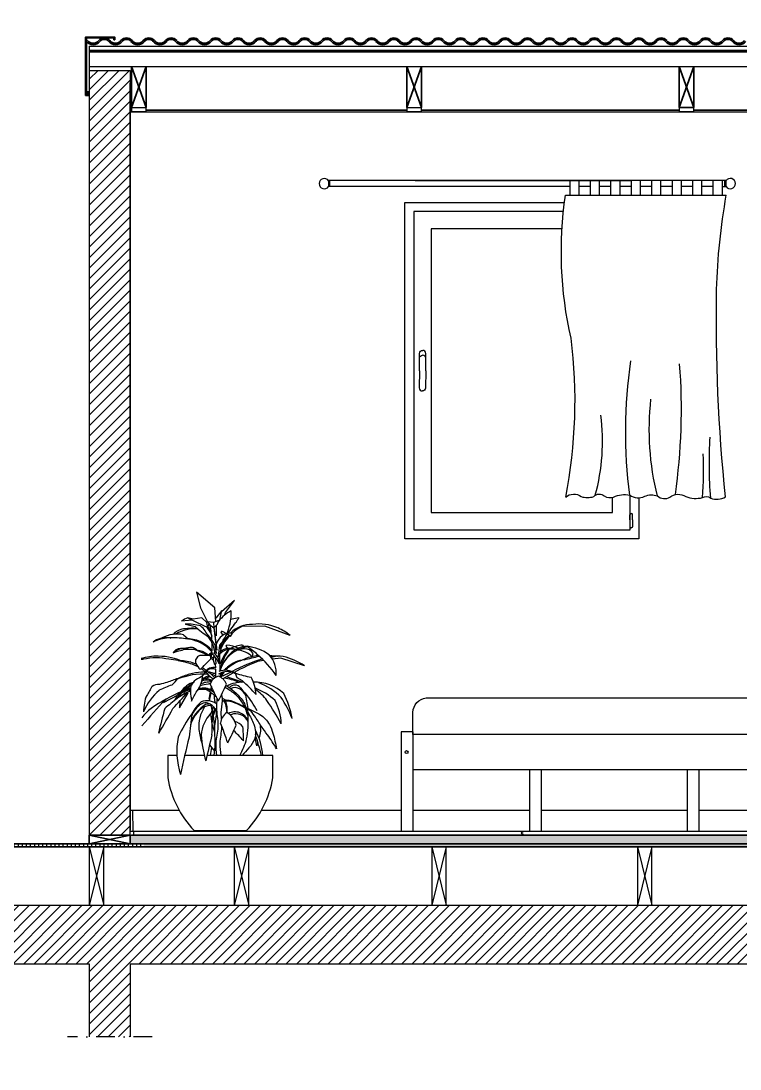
# Model space of a CAD drawing. Header units: millimetres. Extents: x -34406 to 2004, y -1078 to 14557.
# Drawn here: x 1161.8 to 1407.8, y -529.2 to -170.7 of the extents above; entities that cross this region are included whole.
import ezdxf

# ---------------------------------------------------------------- set-up
doc = ezdxf.new("R2010")
doc.units = ezdxf.units.MM
doc.header["$LTSCALE"] = 0.5
doc.linetypes.add('TRATTOPUNTO', pattern=[25.4, 12.7, -6.35, 0, -6.35])
for name, color, linetype in [('.', 254, 'Continuous'), ('A-FURN', 8, 'Continuous'), ('A-GLAZ-FULL', 4, 'Continuous'), ('A-SECT-PATT', 254, 'Continuous'), ('interruzione', 200, 'Continuous'), ('PARQUET', 35, 'Continuous'), ('RETINI', 30, 'Continuous')]:
    doc.layers.add(name, color=color, linetype=linetype)
doc.layers.add('A-SECT-MCUT', color=254, linetype='Continuous', lineweight=35)
pattern_1 = [(45, (947.48017, -902.038), (-0.2245064, 0.2245064), [])]
pattern_2 = [(0, (2001.9293, -892.1672), (0, 1.397), [1.016, -0.381]), (90, (2001.9293, -892.1672), (-1.397, 9e-17), [1.016, -0.381])]

msp = doc.modelspace()

# ---------------------------------------------------------------- hatches: boundary and pattern name
at = {"layer": '.', "transparency": 33554687}
h = msp.add_hatch(dxfattribs=at)
h.set_pattern_fill('ANSI31', color=256, scale=0.8)
h.paths.add_polyline_path([(1199.21, -201.79), (1199.21, -201.79), (1199.21, -191.79), (1199.21, -187.57), (1185.21, -187.57), (1185.21, -447.79), (1185.21, -449.23), (1199.21, -449.23)])
h.paths.add_polyline_path([(1507.36, -187.57), (1493.19, -187.57), (1493.19, -449.19), (1507.36, -449.19)])
h.paths.add_polyline_path([(1631.98, -187.57), (1617.99, -187.57), (1617.99, -447.79), (1617.99, -449.2), (1631.98, -449.2)])
h.paths.add_polyline_path([(1940.14, -187.57), (1926.14, -187.57), (1926.14, -449.15), (1940.14, -449.15)])
h = msp.add_hatch(dxfattribs=at)
h.set_pattern_fill('ANSI31', color=256, scale=0.8)
h.paths.add_polyline_path([(503.15, -484.06), (454.04, -484.06), (43.54, -484.06), (43.54, -529.2), (64.04, -529.2), (64.04, -504.06), (438.79, -504.06), (438.79, -529.2), (454.04, -529.2), (454.04, -504.06), (503.15, -504.06)])
h.paths.add_polyline_path([(1007.27, -484.06), (596.76, -484.06), (547.66, -484.06), (547.66, -504.06), (596.76, -504.06), (596.76, -529.2), (612.01, -529.2), (612.01, -504.06), (986.76, -504.06), (986.76, -529.2), (1007.27, -529.2)])
h.paths.add_polyline_path([(1507.35, -473.19), (1239.74, -473.19), (1239.74, -473.19), (1234.74, -473.19), (1190.21, -473.19), (1190.21, -473.19), (1185.21, -473.19), (1137.16, -473.19), (1137.16, -473.19), (1132.16, -473.19), (1121.66, -473.19), (1121.66, -493.19), (1185.21, -493.19), (1185.21, -518.19), (1199.22, -518.19), (1199.22, -493.19), (1493.19, -493.19), (1493.19, -518.19), (1507.35, -518.19)])
h.paths.add_polyline_path([(2003.51, -473.15), (1993.02, -473.15), (1993.02, -473.15), (1988.02, -473.15), (1939.97, -473.15), (1939.97, -473.15), (1934.97, -473.15), (1890.43, -473.15), (1890.43, -473.15), (1885.43, -473.15), (1617.99, -473.15), (1617.99, -518.15), (1631.99, -518.15), (1631.99, -493.15), (1925.95, -493.15), (1925.95, -518.15), (1939.97, -518.15), (1939.97, -493.15), (2003.51, -493.15)])
at = {"layer": 'A-SECT-MCUT', "transparency": 33554687}
h = msp.add_hatch(dxfattribs=at)
h.set_pattern_fill('ANSI31', color=256, scale=0.1)
h.set_pattern_definition(pattern_1)
h.paths.add_polyline_path([(1347.94, -180.75), (1257.49, -180.75), (1257.46, -181.22), (1347.84, -181.22)])
h.paths.add_polyline_path([(1445.41, -180.75), (1347.94, -180.75), (1347.84, -181.22), (1445.44, -181.22)])
h.paths.add_polyline_path([(1507.36, -180.75), (1499.18, -180.75), (1445.41, -180.75), (1445.44, -181.22), (1499.18, -181.22), (1507.36, -181.22)])
at = {"layer": 'A-SECT-PATT', "transparency": 33554687}
h = msp.add_hatch(dxfattribs=at)
h.set_pattern_fill('ANSI31', color=256, scale=0.1)
h.set_pattern_definition(pattern_1)
h.paths.add_polyline_path([(1014.2, -148.55), (1014.2, -147.55), (881.9, -150.98), (882, -151.98)])
h.paths.add_polyline_path([(1257.49, -180.75), (1185.21, -180.75), (1185.21, -181.22), (1257.46, -181.22)])
h = msp.add_hatch(dxfattribs=at)
h.set_pattern_fill('ANGLE', color=256, scale=0.2)
h.set_pattern_definition(pattern_2)
h.paths.add_polyline_path([(1121.66, -452.19), (1121.66, -453.19), (1203.67, -453.19), (1203.96, -452.19)])
h = msp.add_hatch(dxfattribs=at)
h.set_pattern_fill('ANGLE', color=256, scale=0.2)
h.set_pattern_definition(pattern_2)
h.paths.add_polyline_path([(1390.82, -452.19), (1203.96, -452.19), (1203.67, -453.19), (1390.68, -453.19)])
h.paths.add_polyline_path([(1507.19, -452.19), (1390.82, -452.19), (1390.68, -453.19), (1507.19, -453.19)])
at = {"layer": 'RETINI', "transparency": 33554508}
h = msp.add_hatch(color=256, dxfattribs=at)
h.dxf.hatch_style = 1
h.paths.add_polyline_path([(1199.22, -449.23), (1199.22, -452.19), (1493.18, -452.19), (1493.18, -449.23)])

# ---------------------------------------------------------------- linework, layer by layer
for p, q in [((1185.21, -179.25), (1507.36, -179.25)), ((1185.21, -179.25), (1185.21, -452.19)), ((1185.24, -186.22), (1507.36, -186.22)), ((1199.63, -191.79), (1199.63, -186.22)), ((1185.21, -187.57), (1199.21, -187.57)), ((1199.21, -187.57), (1199.21, -447.47)), ((1199.68, -191.79), (1199.21, -191.79)), ((1199.21, -449.23), (1199.21, -191.79)), ((1199.68, -200.23), (1204.68, -200.23)), ((1293.89, -200.23), (1298.89, -200.23)), ((1199.21, -201.79), (1493.36, -201.79)), ((1204.21, -201.79), (1204.21, -201.61)), ((1121.66, -473.19), (1507.35, -473.19)), ((1121.66, -493.19), (1185.21, -493.19)), ((1185.21, -493.19), (1185.21, -518.19)), ((1199.22, -493.19), (1199.22, -518.19)), ((1199.22, -493.19), (1493.19, -493.19))]:
    msp.add_line(p, q)
at = {"ltscale": 0.5}
for p, q in [((1387.03, -200.23), (1387.03, -200.23)), ((1387.03, -200.23), (1387.03, -201.65)), ((1392.01, -201.65), (1392.03, -200.23)), ((1387.03, -201.65), (1392.01, -201.65))]:
    msp.add_line(p, q, dxfattribs=at)
for points in [[(1199.21, -191.79), (1199.21, -201.79), (1204.21, -201.79)], [(1199.68, -200.23), (1199.68, -201.61), (1204.68, -201.61), (1204.68, -200.23)], [(1293.89, -200.23), (1293.89, -201.61), (1298.89, -201.61), (1298.89, -200.23)]]:
    msp.add_lwpolyline(points)
at = {"layer": 'A-FURN'}
for p, q in [((1403.04, -225.28), (1267.04, -225.28)), ((1267.04, -225.28), (1267.04, -227.28)), ((1267.54, -227.28), (1267.54, -225.28)), ((1296.69, -225.28), (1370.69, -225.28)), ((1296.69, -225.28), (1370.69, -225.28)), ((1349.69, -230.28), (1349.69, -225.28)), ((1352.69, -225.28), (1352.69, -230.28)), ((1356.69, -230.28), (1356.69, -225.28)), ((1359.69, -225.28), (1359.69, -230.28)), ((1363.69, -230.28), (1363.69, -225.28)), ((1366.69, -225.28), (1366.69, -230.28)), ((1370.69, -230.28), (1370.69, -225.28)), ((1373.69, -225.28), (1373.69, -230.28)), ((1377.69, -230.28), (1377.69, -225.28)), ((1380.69, -225.28), (1380.69, -230.28)), ((1384.69, -230.28), (1384.69, -225.28)), ((1387.69, -225.28), (1387.69, -230.28)), ((1391.69, -230.28), (1391.69, -225.28)), ((1394.69, -225.28), (1394.69, -230.28)), ((1398.69, -230.28), (1398.69, -225.28)), ((1401.69, -225.28), (1401.69, -230.28)), ((1402.54, -225.28), (1402.54, -227.28)), ((1403.04, -225.28), (1403.04, -227.28)), ((1349.72, -227.28), (1267.04, -227.28)), ((1356.69, -227.28), (1352.69, -227.28)), ((1363.69, -227.28), (1359.69, -227.28)), ((1370.69, -227.28), (1366.69, -227.28)), ((1377.69, -227.28), (1373.69, -227.28)), ((1384.69, -227.28), (1380.69, -227.28)), ((1391.69, -227.28), (1387.69, -227.28)), ((1398.69, -227.28), (1394.69, -227.28)), ((1401.69, -227.28), (1403.04, -227.28)), ((1348.15, -230.28), (1403.15, -230.28)), ((1228.12, -371.4), (1221.93, -366.01)), ((1221.93, -366.01), (1223.31, -371.4)), ((1234.94, -368.92), (1230.39, -372.81)), ((1231.81, -373.07), (1234.94, -368.92)), ((1223.31, -371.4), (1225.67, -376.2)), ((1228.55, -376.12), (1228.12, -371.4)), ((1230.57, -372.29), (1228.49, -374.91)), ((1229.89, -375.47), (1230.57, -372.29)), ((1216.77, -375.92), (1220.31, -375.54)), ((1218.96, -374.85), (1222.16, -376.49)), ((1220.8, -375.34), (1218.96, -374.85)), ((1223.77, -374.85), (1220.8, -375.34)), ((1225.41, -376.49), (1223.77, -374.85)), ((1227.66, -376.41), (1225.67, -376.2)), ((1225.67, -376.2), (1226.42, -377.27)), ((1229.53, -375.77), (1227.66, -376.41)), ((1227.66, -376.41), (1227.86, -378.28)), ((1229.04, -376.98), (1229.53, -375.77)), ((1231.42, -373.98), (1231.81, -373.07)), ((1236.41, -374.85), (1233.5, -375.43)), ((1218.07, -377.04), (1221.38, -377.85)), ((1222.16, -376.49), (1225.73, -378.13)), ((1225.35, -377.96), (1226.68, -379.98)), ((1225.73, -378.13), (1225.41, -376.49)), ((1226.35, -379.01), (1225.73, -378.13)), ((1226.14, -376.87), (1225.87, -377.64)), ((1225.87, -377.64), (1227.09, -381.15)), ((1226.42, -377.27), (1227.77, -378.22)), ((1227.77, -378.22), (1228.72, -385.77)), ((1227.83, -378.11), (1228.87, -385.88)), ((1227.86, -378.28), (1229.04, -376.98)), ((1228.58, -377.47), (1228.67, -380.96)), ((1230.31, -379.78), (1230.48, -379.46)), ((1230.86, -380.67), (1230.31, -379.78)), ((1245.26, -377.67), (1236.9, -377.82)), ((1253.9, -380.9), (1245.26, -377.67)), ((1217.43, -380.64), (1219.08, -382.02)), ((1233.48, -381.19), (1234.2, -380.09)), ((1229.26, -388.75), (1229.9, -384.18)), ((1229.76, -387.18), (1229.92, -393.12)), ((1232.04, -384.53), (1232.27, -384.15)), ((1232.58, -385.31), (1232.04, -384.53)), ((1237.47, -385.23), (1237.29, -385.55)), ((1237.62, -384.15), (1237.85, -384.53)), ((1237.85, -384.53), (1237.73, -384.75)), ((1240.98, -388.22), (1241.22, -387.03)), ((1228.55, -390.63), (1228.03, -390.81)), ((1228.46, -391.84), (1228.41, -390.69)), ((1229.67, -390.55), (1229.59, -389.51)), ((1237.42, -389.37), (1239.73, -388.27)), ((1239.73, -388.27), (1242.86, -387.58)), ((1246.78, -387.58), (1249.58, -388.01)), ((1249.58, -388.01), (1247.04, -387.98)), ((1250.78, -388.68), (1247.89, -389)), ((1258.85, -391.27), (1250.78, -388.68)), ((1228.55, -395.15), (1228.46, -392.36)), ((1229.94, -393.82), (1229.96, -394.55)), ((1233.7, -393.4), (1230.16, -395.07)), ((1234.37, -393.74), (1230.94, -395.74)), ((1235.78, -395.39), (1235.23, -393.83)), ((1230.54, -394.44), (1231.06, -394.65)), ((1237.57, -396.45), (1235.78, -395.39)), ((1210.61, -403.77), (1215.59, -401.17)), ((1214.64, -402.87), (1215.3, -401.43)), ((1216.08, -405.64), (1219.05, -400.54)), ((1216.4, -401), (1216.22, -401.87)), ((1219.88, -399.22), (1216.94, -400.51)), ((1218.01, -399.53), (1219.91, -398.67)), ((1219.36, -400.05), (1219.85, -399.39)), ((1226.54, -400.31), (1226.1, -402.64)), ((1226.77, -400.48), (1226.22, -403.25)), ((1226.97, -398.32), (1226.71, -399.39)), ((1226.94, -399.71), (1227.17, -398.81)), ((1215.33, -402.41), (1215.65, -401.69)), ((1216.14, -403.36), (1216.08, -405.64)), ((1227.74, -405.15), (1226.74, -407.57)), ((1300.47, -402.19), (1436.99, -402.19)), ((1226.79, -407.94), (1227.72, -405.38)), ((1295.86, -414.79), (1295.92, -407.18)), ((1242.58, -418.68), (1241.92, -415.81)), ((1291.86, -413.79), (1291.86, -447.79)), ((1295.86, -413.79), (1291.86, -413.79)), ((1295.86, -413.79), (1295.86, -447.79)), ((1455.86, -414.79), (1295.86, -414.79)), ((1227.05, -419.2), (1226.56, -421.91)), ((1215.19, -421.91), (1212.05, -421.91)), ((1212.05, -421.91), (1212.05, -429.6)), ((1224.56, -421.91), (1217.86, -421.91)), ((1248.05, -421.91), (1225.47, -421.91)), ((1248.05, -429.6), (1248.05, -421.91)), ((1455.86, -426.79), (1295.85, -426.79)), ((1335.86, -426.79), (1335.86, -447.79)), ((1339.86, -426.79), (1339.86, -447.79)), ((1389.86, -447.79), (1389.86, -426.79)), ((1393.86, -447.79), (1393.86, -426.79))]:
    msp.add_line(p, q, dxfattribs=at)
at = {"layer": 'A-FURN', "ltscale": 0.5}
for p, q in [((1221.06, -447.6), (1239.03, -447.6)), ((1291.86, -447.78), (1295.86, -447.79)), ((1335.86, -447.79), (1339.86, -447.79)), ((1389.86, -447.77), (1393.86, -447.77))]:
    msp.add_line(p, q, dxfattribs=at)
at = {"layer": 'A-FURN'}
for points in [[(1348.2, -333.57, 0.079677), (1350.05, -279.21, -0.093594), (1348.15, -230.28, -0.601146)], [(1402.86, -333.48, -0.029525), (1399.82, -262.51, -0.036305), (1403.15, -230.28, -8.774578)], [(1370.11, -332.9, -0.067203), (1370.5, -286.97, -0.687325)], [(1385.72, -332.68, 0.054278), (1387.19, -287.95, -5.803302)], [(1379.59, -333.15, -0.088886), (1377.37, -300.05, 11.618518)], [(1358.33, -332.9, 0.098047), (1360.24, -305.53, 0.877132)], [(1397.82, -333.88, -0.035431), (1397.63, -312.99, 1.148525)], [(1395.02, -333.7, 0.033012), (1395.23, -318.73, -1.949174)], [(1348.2, -333.57, -0.358288), (1353.51, -333.36, 0.158122), (1357.8, -333.36, -0.419169), (1361.39, -333.15, 0.221443), (1364.55, -333.53, -0.173373), (1370.11, -332.9, 0.260838), (1375.25, -333.27, -0.205589), (1379.59, -333.15, 0.310137), (1383.86, -333.57, -0.328557), (1389.25, -333.36, 0.15483), (1395.02, -333.7, -0.331752), (1397.82, -333.88, 0.229715), (1402.86, -333.48, 751.224075)], [(1295.92, -407.18, -0.369377), (1300.47, -402.19, -6.400544)]]:
    msp.add_lwpolyline(points, format="xyb", dxfattribs=at)
msp.add_circle((1293.78, -420.78), 0.5, dxfattribs=at)
for centre, start, end in [((1265.61, -226.3), 34.7476, 325.2524), ((1404.51, -226.28), 214.7476, 145.2524)]:
    msp.add_arc(centre, 1.77, start, end, dxfattribs=at)
for centre, major_axis, start_param, end_param in [((1239.66, -384.05), (9.2, 9.2), 1.257679, 1.68384), ((1218.28, -373.41), (10.95, 10.95), 5.268943, 5.559281), ((1221.92, -383.71), (-6.6, 6.6), -0.463057, -0.201608), ((1243.67, -380.73), (-6.6, 6.6), 0.104627, 0.314653), ((1218.3, -384.62), (-4.27, 4.27), -0.538595, 0.031986), ((1221.17, -390.52), (8.44, 8.44), 0.682905, 1.34557), ((1220.43, -397.78), (-13.69, 13.69), -0.876049, -0.598048), ((1218.87, -393.85), (-11.9, 11.9), -1.052194, -0.737504), ((1244.52, -351.52), (24.78, 24.78), 3.206022, 3.367086), ((1217.2, -384.75), (-6.64, 6.64), 4.312512, 4.789515), ((1193.26, -384.21), (24.02, 24.02), 5.54681, 5.701281), ((1215.06, -372.66), (-13.29, 13.29), 3.266996, 3.698147), ((1226.38, -390.03), (-8.02, 8.02), -1.461704, -1.155649), ((1233.62, -386.75), (4.72, 4.72), 0.69949, 1.212776), ((1161, -322.96), (64.78, 64.78), 4.812308, 4.873747), ((1240.64, -387.08), (7.06, 7.06), 0.747633, 1.573502), ((1241.52, -387.01), (7.11, 7.11), 1.202018, 1.597403), ((1243.27, -393.08), (-11.41, 11.41), -1.200012, -0.645362), ((1243.09, -393.5), (-11.74, 11.74), -1.494256, -1.200012), ((1211.32, -388.27), (4.69, 4.69), 0.639676, 1.480415), ((1212.86, -393.75), (-8.52, 8.52), -0.737301, -0.284201), ((1215.24, -390.8), (7.35, 7.35), 0.57258, 1.297617), ((1213.75, -412.24), (-21.61, 21.61), -0.930979, -0.737301), ((1221.17, -390.52), (-8.44, 8.44), -0.049669, -0.021223), ((1218.3, -384.62), (-4.27, 4.27), 0.276197, 0.319072), ((1218.52, -393.21), (7.94, 7.94), 6.188403, 7.099019), ((1216.24, -399.1), (-12.18, 12.18), -1.113082, -0.89844), ((1217.92, -394.17), (-8.49, 8.49), 4.620438, 5.170104), ((1162.08, -442.4), (62.7, 62.7), 6.244211, 6.271323), ((1220.77, -387.47), (-5.72, 5.72), 4.321926, 4.810221), ((1217.37, -387.99), (7.7, 7.7), 5.572576, 6.168974), ((1193.26, -384.21), (-24.02, 24.02), 3.81738, 3.952916), ((1234.05, -385.57), (4.02, 4.02), 1.136516, 2.286075), ((1240.11, -389.09), (7.75, 7.75), 1.499646, 2.028369), ((1239.44, -388.5), (6.84, 6.84), 1.476408, 2.226913), ((1227.26, -388.48), (-1.11, 1.11), -1.274817, 0.264236), ((1225.87, -390.22), (-2.68, 2.68), 4.114874, 4.898539), ((1288.38, -375.26), (-43.02, 43.02), 0.935483, 0.979695), ((1233.82, -391.07), (3.89, 3.89), 0.534955, 1.607727), ((1240.92, -396.11), (-8.07, 8.07), -0.660334, 0.51909), ((1244.77, -395.88), (-11.11, 11.11), 0.076164, 0.456597), ((1253.09, -404.4), (18.53, 18.53), 1.636277, 1.871537), ((1233.25, -390.34), (3.58, 3.58), 0.375526, 1.475525), ((1247.79, -396.33), (-12.87, 12.87), 0.155843, 0.526417), ((1231.33, -395.02), (7.71, 7.71), 0.325986, 0.699494), ((1239.59, -393.31), (6.2, 6.2), 0.832695, 1.571779), ((1239.93, -400.54), (11.7, 11.7), 0.924952, 1.181922), ((1235.27, -393.82), (-5.65, 5.65), 4.7035, 5.412721), ((1240.46, -417.73), (22.88, 22.88), 0.851913, 0.911759), ((1231.33, -395.02), (7.71, 7.71), 0.258333, 0.272897), ((1238.52, -388.53), (-2.19, 2.19), 4.433967, 5.564302), ((1236.95, -401.59), (-12.15, 12.15), -1.390975, -0.915703), ((1173.66, -470.87), (76.61, 76.61), 0.093159, 0.135923), ((1223.65, -389.83), (1.52, 1.52), 1.084873, 2.666468), ((1311.01, -327.5), (-77.33, 77.33), 1.399188, 1.422578), ((1224.84, -424.24), (-25.81, 25.81), -0.835123, -0.735673), ((1187.08, -353.41), (37.62, 37.62), 4.670744, 4.769538), ((1226.99, -388.87), (-1.06, 1.06), -1.358258, -0.083684), ((1225.61, -388.54), (0.859, 0.859), 5.267797, 6.204996), ((1232.44, -388.88), (-3.4, 3.4), 0.517543, 1.197149), ((1211.2, -400.25), (14.76, 14.76), 5.981596, 6.148705), ((1241.27, -388.36), (9.14, 9.14), 2.358325, 2.533072), ((1239.4, -399.57), (7.4, 7.4), 0.892303, 1.513113), ((1241.54, -402.75), (9.88, 9.88), 1.020598, 1.489398), ((1260.58, -442.95), (-39.86, 39.86), -0.49406, -0.295709), ((1269.87, -457.9), (51.85, 51.85), 1.155373, 1.284829), ((-119.95, 5281.26), (4123.02, 4123.02), 4.162091, 4.16298), ((1241.45, -371.18), (-13.05, 13.05), 2.392223, 2.536708), ((1222.92, -411.45), (22.03, 22.03), 6.069999, 6.376344), ((1240.23, -393.61), (-6.32, 6.32), 3.817785, 4.684552), ((1250.25, -398.25), (7.26, 7.26), 0.660406, 1.059506), ((1246.95, -408.54), (14.83, 14.83), 0.181923, 0.564878), ((1224.03, -416.52), (-15.85, 15.85), -0.86384, -0.386022), ((1218.43, -365.16), (-21.86, 21.86), 2.653495, 2.688809), ((1232.41, -398.92), (4.01, 4.01), 0.245167, 1.335433), ((1231.87, -398.74), (-4.21, 4.21), -1.38505, -0.388611), ((1237.9, -399.09), (-6.46, 6.46), 0.132824, 0.319033), ((1242.09, -402.11), (9.8, 9.8), 1.672758, 1.830567), ((1237.9, -399.09), (6.46, 6.46), 1.425433, 1.601463), ((1242.09, -402.11), (-9.8, 9.8), -0.021029, 0.048425), ((1269.87, -457.9), (-51.85, 51.85), -0.282322, -0.280014), ((1269.72, -268.62), (-91.83, 91.83), 2.087414, 2.12996), ((1228.07, -438.13), (30.32, 30.32), 1.13379, 1.241892), ((1207.18, -389.95), (7.11, 7.11), 4.597277, 4.906407), ((1234.32, -420.22), (-18.9, 18.9), -0.255222, 0.006149), ((1240.18, -426.05), (-24.45, 24.45), -0.175276, 0.003514), ((1223.16, -404.33), (5.51, 5.51), 1.057269, 1.792299), ((1228.57, -403.72), (-6.32, 6.32), -0.569514, -0.297649), ((1230.3, -398.53), (-2.7, 2.7), -0.534332, 0.52375), ((1283.33, -373.72), (-43.5, 43.5), 1.183129, 1.286624), ((1228.04, -399), (-3.08, 3.08), 4.265836, 5.190353), ((1128.84, -351.24), (-80.06, 80.06), 3.449407, 3.505617), ((1229.04, -412.71), (-12.29, 12.29), -1.217033, -0.920492), ((1215.37, -450.77), (-41.19, 41.19), -1.176213, -1.078543), ((1237.61, -407.8), (-7.74, 7.74), -0.820797, -0.281598), ((1235.01, -400.34), (1.76, 1.76), 6.147175, 7.945555), ((1199.05, -440.41), (41.33, 41.33), 6.235764, 6.349067), ((1227.82, -402.06), (-10.26, 10.26), 3.99381, 4.420635), ((1241.81, -411.69), (-10.48, 10.48), -1.521617, -0.75516), ((1236.12, -416.36), (14.49, 14.49), 6.267148, 6.71674), ((1221.66, -414.63), (-13.79, 13.79), -0.090204, 0.381578), ((1239.78, -454.11), (41.52, 41.52), 1.186395, 1.391139), ((1095.26, -294.44), (-115.05, 115.05), 3.172404, 3.218784), ((1227.4, -418.35), (-14.14, 14.14), -0.396678, -0.137208), ((1223.81, -405.18), (-4.41, 4.41), -1.516841, -0.583758), ((1235.09, -401.76), (-2.17, 2.17), -1.394829, -0.263631), ((1233.32, -404.3), (-4.36, 4.36), 4.399649, 4.888357), ((1247.37, -390.96), (-9.22, 9.22), 1.434786, 1.624209), ((1212.32, -422.52), (-24.2, 24.2), 4.408099, 4.619678), ((1070.59, -431.5), (-120.82, 120.82), 4.077749, 4.108341), ((1234.25, -418.62), (-14.99, 14.99), -1.539475, -1.150756), ((1235.27, -410.55), (-9.21, 9.21), 4.530263, 4.960425), ((1226.56, -413.79), (20.08, 20.08), 5.6587, 5.976319), ((1366.97, -551.17), (152.07, 152.07), 1.594368, 1.650984), ((1264.3, -467.1), (-57.37, 57.37), -0.137409, -0.06926), ((1227.61, -411.04), (-5.54, 5.54), -0.260782, 0.465942), ((1233.34, -414.57), (-10.44, 10.44), -0.059498, 0.299583), ((1225.44, -408.83), (-3.98, 3.98), -1.44104, -0.440739), ((1224.97, -406.48), (1.81, 1.81), 0.44941, 1.310014), ((1225.9, -406.75), (-1.71, 1.71), -0.892483, 0.077971), ((1226.66, -409.83), (-3.54, 3.54), -0.904439, -0.284709), ((1224.22, -408.63), (-3.42, 3.42), 4.476006, 5.161799), ((1195.85, -413.94), (22.86, 22.86), 5.736117, 5.778677), ((1174.7, -452.29), (-61.23, 61.23), 4.422575, 4.530263), ((1233.08, -411.56), (12.58, 12.58), 5.523251, 5.989466), ((1220.81, -422.39), (25.63, 25.63), 5.869119, 6.092085), ((1219.03, -421.64), (14.33, 14.33), 1.462027, 1.68667), ((1315.87, -436.65), (77.25, 77.25), 2.07085, 2.149965), ((1085.18, -336.8), (-103.25, 103.25), 3.367648, 3.434035), ((1257.96, -435.29), (-33.03, 33.03), 0.152953, 0.350915), ((1610.24, -458.34), (278.06, 278.06), 2.227015, 2.247373), ((1230.49, -414.62), (-7.85, 7.85), -0.189339, 0.515264), ((1231.94, -415.64), (-9.26, 9.26), -0.139702, 0.373203), ((1234.63, -411.88), (8.45, 8.45), 1.775651, 2.453811), ((1235.48, -415.84), (8.51, 8.51), 1.598883, 2.279241), ((1199.96, -412.81), (-19.29, 19.29), 3.852028, 4.120392), ((1235.82, -410.08), (-6.16, 6.16), 0.291995, 0.76126), ((1238.97, -411.49), (-8.34, 8.34), 0.288259, 0.733537), ((1195.85, -413.94), (-22.86, 22.86), 4.129234, 4.158943), ((1195.85, -413.94), (22.86, 22.86), 5.539819, 5.67707), ((1235.48, -411.61), (-3.86, 3.86), -0.149812, 0.63977), ((1228.56, -413.38), (-5.07, 5.07), 4.186087, 4.959157), ((1235, -411.99), (3.52, 3.52), 5.881618, 7.542597), ((1235.34, -412.37), (3.33, 3.33), 5.936736, 7.439419), ((1163.88, -435.62), (47.99, 47.99), 5.822189, 5.865956), ((1100.39, -462.86), (-98.81, 98.81), 4.256466, 4.308576), ((1011.58, -309.66), (173.95, 173.95), 5.043315, 5.070758), ((1233.56, -415.57), (-3.84, 3.84), 4.62133, 5.246077), ((1207.38, -415.76), (-21.62, 21.62), 3.890817, 4.047452), ((1236.65, -413.1), (5.1, 5.1), 5.09968, 5.7603), ((1241.71, -420.46), (18.78, 18.78), 2.173334, 2.660527), ((2427.23, -702.58), (877.88, 877.88), 2.122958, 2.133531), ((1244.14, -410.94), (15.21, 15.21), 2.453811, 2.685221), ((1269.95, -411.34), (-32.96, 32.96), 0.862201, 1.055717), ((1848.78, -567.96), (452.68, 452.68), 2.114701, 2.129039), ((1203.55, -447.08), (-32.37, 32.37), 4.647656, 4.751372), ((1224.5, -423.1), (14.2, 14.2), 5.557221, 6.007392), ((1117.23, -454.37), (92.61, 92.61), 5.748251, 5.804987), ((1233.1, -414.42), (-5.46, 5.46), 1.296261, 1.650462), ((1247.05, -419.25), (-3.19, 3.19), 0.387291, 0.659265), ((1246.7, -423.51), (-24.88, 24.88), 0.959511, 1.539861), ((1213.4, -423.51), (24.88, 24.88), 4.743325, 5.323675)]:
    msp.add_ellipse(centre, major_axis=major_axis, ratio=1, start_param=start_param, end_param=end_param, dxfattribs=at)
for points, knots in [([(1226.27, -387.77), (1225.84, -387.49), (1225.08, -387.01), (1223.74, -386.19), (1222.14, -386.13), (1220.85, -384.9), (1219.29, -384.96), (1218.01, -385.37), (1216.09, -385.36), (1214.81, -386.17), (1213.86, -386.77)], [11.984301, 11.984301, 11.984301, 11.984301, 22.579637, 30.72089, 44.456974, 54.061139, 65.676646, 74.581701, 82.313454, 104.956775, 104.956775, 104.956775, 104.956775]), ([(1219.19, -385.05), (1218.75, -385.25), (1217.05, -386.02), (1215.22, -386.45), (1213.86, -386.77)], [0, 0, 0, 0, 30.095847, 116.880408, 116.880408, 116.880408, 116.880408]), ([(1217.84, -385.36), (1217.38, -385.35), (1216.37, -385.31), (1214.83, -385.63), (1214.16, -386.42), (1213.86, -386.77)], [0, 0, 0, 0, 28.8, 63.744527, 92.173386, 92.173386, 92.173386, 92.173386]), ([(1225.63, -387.75), (1225.33, -387.55), (1223.98, -386.75), (1222.52, -386.2), (1221.38, -385.77)], [18.185132, 18.185132, 18.185132, 18.185132, 25.495235, 50.758647, 50.758647, 50.758647, 50.758647]), ([(1203, -388.69), (1203.92, -388.44), (1205.83, -387.92), (1209.33, -387.81), (1213.12, -388.08), (1215.67, -389.09), (1216.8, -389.54)], [78.213993, 78.213993, 78.213993, 78.213993, 137.819918, 201.222205, 296.56936, 372.088364, 372.088364, 372.088364, 372.088364]), ([(1221.73, -390.66), (1221.33, -390.48), (1219.36, -389.74), (1216.17, -389.48), (1212.04, -389), (1208.09, -388.16), (1204.94, -388.84), (1203.24, -389.1), (1203, -389.13)], [56.515394, 56.515394, 56.515394, 56.515394, 65.517135, 100.369969, 122.138064, 152.563876, 183.200455, 188.276245, 188.276245, 188.276245, 188.276245]), ([(1215.56, -389.4), (1217.15, -389.73), (1219.46, -390.21), (1221.66, -391.13), (1222.31, -391.47)], [0, 0, 0, 0, 33.858529, 49.050697, 49.050697, 49.050697, 49.050697]), ([(1224.76, -393.37), (1224.36, -393.37), (1222.59, -393.47), (1219.43, -393.92), (1215.66, -395.58), (1212.21, -396.77), (1209.38, -397.73), (1206.65, -397.76), (1205.9, -399.92), (1204.07, -402.41), (1203.88, -405), (1203.73, -406.96)], [23.126764, 23.126764, 23.126764, 23.126764, 31.348736, 59.724077, 89.148557, 116.983786, 135.130136, 153.276485, 165.830369, 178.384253, 217.845626, 217.845626, 217.845626, 217.845626]), ([(1228.64, -391.84), (1227.87, -391.83), (1226.54, -391.82), (1224.84, -392.94), (1224.02, -395), (1221.5, -395.82), (1219.41, -398.36), (1219.96, -401.14), (1220.12, -402.82), (1220.17, -403.36)], [0, 0, 0, 0, 47.04551, 81.161195, 120.437142, 177.686072, 236.256031, 308.565988, 342.656603, 342.656603, 342.656603, 342.656603]), ([(1223.51, -392.19), (1223.73, -392.33), (1224.19, -392.67), (1224.62, -393.04), (1224.84, -393.25)], [58.740923, 58.740923, 58.740923, 58.740923, 64.188053, 70.592742, 70.592742, 70.592742, 70.592742]), ([(1225.17, -392.85), (1224.88, -392.62), (1224.45, -392.27), (1224.01, -391.95), (1223.86, -391.86)], [28.222365, 28.222365, 28.222365, 28.222365, 35.99765, 39.624778, 39.624778, 39.624778, 39.624778]), ([(1228.46, -392.36), (1228.01, -392.35), (1227.33, -392.33), (1226.02, -392.34), (1225.03, -393.46), (1224.32, -394.29), (1223.97, -394.69)], [0, 0, 0, 0, 28.506315, 43.255213, 79.145045, 113.181496, 113.181496, 113.181496, 113.181496]), ([(1225.05, -393.45), (1225.72, -394.09), (1226.52, -394.95), (1227.44, -395.68), (1227.62, -395.82)], [72.558291, 72.558291, 72.558291, 72.558291, 92.065642, 96.887738, 96.887738, 96.887738, 96.887738]), ([(1228.11, -395.41), (1227.85, -395.09), (1227.12, -394.23), (1226.1, -393.56), (1225.47, -393.08), (1225.42, -393.04)], [1.037304, 1.037304, 1.037304, 1.037304, 9.633276, 24.595896, 26.075743, 26.075743, 26.075743, 26.075743]), ([(1228.03, -393.89), (1227.5, -393.73), (1226.8, -393.53), (1226.09, -393.43), (1225.92, -393.42)], [0, 0, 0, 0, 11.544696, 15.040688, 15.040688, 15.040688, 15.040688]), ([(1228.49, -393.66), (1228.23, -393.8), (1227.78, -394.04), (1227.3, -394.22), (1227.11, -394.29)], [0, 0, 0, 0, 18.782971, 31.707367, 31.707367, 31.707367, 31.707367]), ([(1220.17, -403.36), (1220.77, -402.17), (1221.72, -400.3), (1223.51, -397.82), (1223.92, -395.89), (1223.96, -394.76), (1223.97, -394.55)], [0, 0, 0, 0, 83.512155, 131.154573, 189.509778, 202.423724, 202.423724, 202.423724, 202.423724]), ([(1226.66, -397.41), (1226.39, -397.43), (1225.19, -397.53), (1224.03, -397.85), (1223.14, -398.09)], [0.320373, 0.320373, 0.320373, 0.320373, 6.029925, 25.293362, 25.293362, 25.293362, 25.293362]), ([(1226.92, -396.77), (1226.31, -396.78), (1225.1, -396.81), (1223.98, -397.23), (1223.42, -397.43)], [0.896796, 0.896796, 0.896796, 0.896796, 13.636715, 25.782496, 25.782496, 25.782496, 25.782496]), ([(1223.74, -396.34), (1223.96, -396.26), (1224.94, -395.92), (1226.16, -396.09), (1226.98, -396.47), (1227.07, -396.52)], [0, 0, 0, 0, 4.808326, 21.505631, 23.585517, 23.585517, 23.585517, 23.585517]), ([(1227.27, -396.22), (1227.09, -396.15), (1226.17, -395.81), (1224.9, -395.54), (1224.01, -395.96), (1223.83, -396.05)], [0.531473, 0.531473, 0.531473, 0.531473, 4.68188, 20.942261, 25.065367, 25.065367, 25.065367, 25.065367]), ([(1226.28, -394.64), (1225.93, -394.78), (1225.14, -395.11), (1224.35, -395.45), (1223.91, -395.64)], [0, 0, 0, 0, 23.4, 53.495847, 53.495847, 53.495847, 53.495847]), ([(1228.7, -401.95), (1228.18, -401.53), (1227.05, -400.6), (1225.02, -399.02), (1223.23, -399.36), (1222.27, -399.53)], [0, 0, 0, 0, 41.793779, 92.934761, 150.584739, 150.584739, 150.584739, 150.584739]), ([(1227.98, -400.54), (1227.76, -400.32), (1226.98, -399.52), (1225.05, -398.67), (1223.4, -398.98), (1222.57, -399.13)], [0, 0, 0, 0, 19.096597, 70.14951, 122.374494, 122.374494, 122.374494, 122.374494]), ([(1228.31, -404.04), (1228.21, -403.49), (1228.05, -402.6), (1228.03, -401.71), (1228.02, -401.38)], [124.680337, 124.680337, 124.680337, 124.680337, 136.256598, 143.263023, 143.263023, 143.263023, 143.263023]), ([(1230.47, -409.45), (1230.39, -408.39), (1230.24, -405.99), (1231.05, -403.17), (1230.61, -401.46), (1230.51, -401.06)], [86.845109, 86.845109, 86.845109, 86.845109, 108.917661, 136.821066, 145.411758, 145.411758, 145.411758, 145.411758]), ([(1239.55, -408.43), (1239.03, -406.93), (1238.05, -404.08), (1235.13, -400.76), (1232.78, -399.35), (1231.66, -398.67)], [0, 0, 0, 0, 98.401829, 187.301098, 269.009115, 269.009115, 269.009115, 269.009115]), ([(1231.95, -398.01), (1232.2, -398.14), (1233.49, -398.8), (1235.58, -400.72), (1237.85, -403.01), (1238.81, -405.49), (1239.85, -408.03), (1241.88, -411.21), (1242.48, -416.01), (1239.9, -419.33), (1238.29, -421.06), (1237.51, -421.91)], [0, 0, 0, 0, 17.717788, 90.245851, 176.286772, 214.971652, 254.75758, 348.141947, 452.115212, 528.182814, 600.832384, 600.832384, 600.832384, 600.832384]), ([(1228.87, -402.3), (1228.79, -403.62), (1228.6, -406.92), (1229.69, -412.09), (1228.21, -417.26), (1228.57, -420.53), (1228.72, -421.91)], [0, 0, 0, 0, 82.819563, 206.148392, 323.510907, 410.044138, 410.044138, 410.044138, 410.044138]), ([(1230.54, -402.87), (1230.81, -403.05), (1231.59, -403.54), (1231.98, -405.25), (1232.15, -406.52), (1232.24, -407.22)], [0, 0, 0, 0, 19.681463, 56.340432, 101.228293, 101.228293, 101.228293, 101.228293]), ([(1240.56, -406.79), (1239.43, -406.18), (1237.41, -405.09), (1234.67, -403.69), (1232.45, -403.32), (1231.25, -403.29), (1230.8, -403.28)], [0, 0, 0, 0, 80.258831, 143.921065, 190.878493, 219.104013, 219.104013, 219.104013, 219.104013]), ([(1230.97, -402.36), (1231.2, -402.58), (1231.83, -403.22), (1232.29, -404.97), (1232.26, -406.38), (1232.24, -407.22)], [0, 0, 0, 0, 19.980991, 55.462254, 108.292927, 108.292927, 108.292927, 108.292927]), ([(1231.46, -402.87), (1232.18, -402.93), (1233.7, -403.06), (1236.56, -404.32), (1239.78, -406.1), (1243.94, -407.79), (1246.88, -410.76), (1248.35, -415.05), (1248.92, -417.9), (1249.29, -419.69)], [0, 0, 0, 0, 44.803571, 94.945769, 192.885546, 275.531055, 374.407341, 441.48133, 556.024771, 556.024771, 556.024771, 556.024771]), ([(1227.98, -421.91), (1228.13, -420.57), (1228.49, -417.46), (1227.75, -412.31), (1228.87, -408.51), (1228.72, -406.5)], [0, 0, 0, 0, 28.086296, 64.89988, 107.28903, 107.28903, 107.28903, 107.28903]), ([(1236.76, -421.91), (1237.66, -420.05), (1239.71, -415.82), (1239.55, -410.63), (1239.55, -407.62), (1239.55, -407.22)], [0, 0, 0, 0, 127.349912, 290.308189, 315.508189, 315.508189, 315.508189, 315.508189]), ([(1249.29, -419.69), (1248.29, -418.04), (1246.7, -415.4), (1243.88, -411.84), (1242.11, -408.75), (1240.62, -406.87), (1240.04, -406.13)], [0, 0, 0, 0, 120.337027, 192.461918, 283.492023, 342.172514, 342.172514, 342.172514, 342.172514]), ([(1230.34, -421.91), (1230.15, -420.53), (1229.7, -417.28), (1230.52, -414.01), (1230.57, -412.1), (1230.57, -412.07)], [0, 0, 0, 0, 28.899827, 67.905468, 68.663377, 68.663377, 68.663377, 68.663377])]:
    msp.add_open_spline(points, degree=3, knots=knots, dxfattribs=at)
for points in [[(1222.01, -385.77), (1221.32, -385.74), (1219.94, -385.69), (1218.56, -385.65), (1217.87, -385.62)], [(1227.72, -388.7), (1227.39, -388.49), (1227.06, -388.27), (1226.73, -388.06)], [(1227.66, -389.4), (1227.38, -389.14), (1227.11, -388.88), (1226.82, -388.64)]]:
    msp.add_open_spline(points, degree=3, dxfattribs=at)
at = {"layer": 'A-GLAZ-FULL'}
for p, q in [((1293.21, -347.79), (1293.21, -232.8)), ((1293.21, -232.8), (1347.8, -232.8)), ((1296.2, -235.79), (1296.2, -344.79)), ((1347.44, -235.79), (1296.2, -235.79)), ((1302.2, -241.79), (1302.2, -338.79)), ((1346.95, -241.79), (1302.2, -241.79)), ((1370.2, -344.79), (1370.2, -332.96)), ((1364.2, -338.79), (1364.2, -333.62)), ((1373.2, -333.77), (1373.2, -347.79)), ((1302.2, -338.79), (1364.2, -338.79)), ((1373.2, -347.79), (1293.21, -347.79)), ((1296.2, -344.79), (1370.2, -344.79))]:
    msp.add_line(p, q, dxfattribs=at)
for points in [[(1298.18, -286.52), (1298.22, -284.36)], [(1298.18, -290.33), (1298.18, -285.99)], [(1300.3, -286.52), (1300.34, -284.36)], [(1300.3, -290.33), (1300.3, -285.99)], [(1298.18, -290.33), (1298.12, -296.21)], [(1300.3, -290.36), (1300.25, -296.23)], [(1370.19, -341.33), (1370.19, -339.59)], [(1371.04, -341.33), (1371.04, -339.59)], [(1370.19, -341.33), (1370.17, -343.7)], [(1371.04, -341.34), (1371.02, -343.71)]]:
    msp.add_lwpolyline(points, dxfattribs=at)
for points in [[(1298.18, -285.99, -0.442509), (1299.24, -285.03, -0.908667)], [(1298.22, -284.36, -0.442509), (1299.28, -283.39, -0.908667)], [(1300.3, -285.99, 0.442509), (1299.24, -285.03, 0.908667)], [(1300.34, -284.36, 0.442509), (1299.28, -283.39, 0.908667)], [(1298.12, -296.21, 0.442509), (1299.17, -297.18, 0.908667)], [(1300.25, -296.23, -0.442509), (1299.17, -297.18, -0.908667)], [(1370.19, -339.59, -0.442509), (1370.62, -339.2, -0.908667)], [(1371.04, -339.59, 0.442509), (1370.62, -339.2, 0.908667)], [(1370.17, -343.7, 0.442509), (1370.59, -344.09, 0.908667)], [(1371.02, -343.71, -0.442509), (1370.59, -344.09, -0.908667)]]:
    msp.add_lwpolyline(points, format="xyb", dxfattribs=at)
at = {"layer": 'A-SECT-MCUT'}
for p, q in [((1184.63, -177.38), (1184.24, -177.69)), ((1193.64, -177.15), (1193.94, -177.15)), ((1291.31, -177.38), (1290.92, -177.69)), ((1295.12, -177.38), (1295.5, -177.69)), ((1352.27, -177.38), (1351.88, -177.69)), ((1185.21, -180.75), (1507.36, -180.75)), ((1185.21, -181.22), (1507.36, -181.22)), ((1199.68, -186.22), (1199.68, -200.23)), ((1199.68, -186.22), (1204.68, -200.23)), ((1204.68, -186.22), (1199.68, -200.23)), ((1204.68, -186.22), (1204.68, -200.23)), ((1293.89, -186.22), (1293.89, -200.23)), ((1293.89, -186.22), (1298.89, -200.23)), ((1298.89, -186.22), (1293.89, -200.23)), ((1298.89, -186.22), (1298.89, -200.23)), ((1387.03, -186.22), (1392.03, -200.23)), ((1392.03, -186.22), (1387.03, -200.23)), ((1184.64, -195.85), (1184.64, -194.85)), ((1184.94, -194.85), (1184.64, -194.85)), ((1184.94, -196.15), (1184.94, -194.85)), ((1387.03, -200.23), (1392.03, -200.23)), ((1204.68, -201.22), (1293.89, -201.22)), ((1298.89, -201.22), (1387.03, -201.22)), ((1392.03, -201.22), (1487.79, -201.22)), ((1185.21, -449.23), (1199.22, -452.19)), ((1199.21, -449.23), (1185.21, -452.19)), ((1199.64, -449.23), (1493.18, -449.23)), ((1185.21, -452.19), (1121.66, -452.19)), ((1507.19, -453.19), (1121.66, -453.19)), ((1185.21, -452.19), (1507.19, -452.19))]:
    msp.add_line(p, q, dxfattribs=at)
at = {"layer": 'A-SECT-MCUT', "ltscale": 0.5}
for p, q in [((1387.03, -186.22), (1387.03, -200.23)), ((1392.03, -186.22), (1392.03, -200.23))]:
    msp.add_line(p, q, dxfattribs=at)
at = {"layer": 'A-SECT-MCUT'}
for points in [[(1184.94, -196.15), (1183.94, -196.15), (1183.94, -176.15), (1193.94, -176.15), (1193.94, -177.15)], [(1184.64, -195.85), (1184.24, -195.85), (1184.24, -176.45), (1193.64, -176.45), (1193.64, -177.15)], [(1199.22, -452.19), (1199.22, -449.23), (1185.21, -449.23), (1185.21, -452.19)]]:
    msp.add_lwpolyline(points, dxfattribs=at)
for centre, radius, start, end in [((1186.53, -175.81), 2.97, 219.4241, 320.5759), ((1186.53, -175.81), 2.47, 219.4241, 320.5759), ((1190.34, -178.94), 2.47, 39.4241, 140.5759), ((1190.34, -178.94), 1.97, 39.4241, 140.5759), ((1194.15, -175.81), 2.97, 219.4241, 320.5759), ((1194.15, -175.81), 2.47, 219.4241, 320.5759), ((1197.96, -178.94), 2.47, 39.4241, 140.5759), ((1197.96, -178.94), 1.97, 39.4241, 140.5759), ((1201.77, -175.81), 2.97, 219.4241, 320.5759), ((1201.77, -175.81), 2.47, 219.4241, 320.5759), ((1205.58, -178.94), 2.47, 39.4241, 140.5759), ((1205.58, -178.94), 1.97, 39.4241, 140.5759), ((1209.39, -175.81), 2.97, 219.4241, 320.5759), ((1209.39, -175.81), 2.47, 219.4241, 320.5759), ((1213.2, -178.94), 2.47, 39.4241, 140.5759), ((1213.2, -178.94), 1.97, 39.4241, 140.5759), ((1217.01, -175.81), 2.97, 219.4241, 320.5759), ((1217.01, -175.81), 2.47, 219.4241, 320.5759), ((1220.82, -178.94), 2.47, 39.4241, 140.5759), ((1220.82, -178.94), 1.97, 39.4241, 140.5759), ((1224.63, -175.81), 2.97, 219.4241, 320.5759), ((1224.63, -175.81), 2.47, 219.4241, 320.5759), ((1228.44, -178.94), 2.47, 39.4241, 140.5759), ((1228.44, -178.94), 1.97, 39.4241, 140.5759), ((1232.25, -175.81), 2.97, 219.4241, 320.5759), ((1232.25, -175.81), 2.47, 219.4241, 320.5759), ((1236.06, -178.94), 2.47, 39.4241, 140.5759), ((1236.06, -178.94), 1.97, 39.4241, 140.5759), ((1239.87, -175.81), 2.97, 219.4241, 320.5759), ((1239.87, -175.81), 2.47, 219.4241, 320.5759), ((1243.68, -178.94), 2.47, 39.4241, 140.5759), ((1243.68, -178.94), 1.97, 39.4241, 140.5759), ((1247.49, -175.81), 2.97, 219.4241, 320.5759), ((1247.49, -175.81), 2.47, 219.4241, 320.5759), ((1251.3, -178.94), 2.47, 39.4241, 140.5759), ((1251.3, -178.94), 1.97, 39.4241, 140.5759), ((1255.11, -175.81), 2.97, 219.4241, 320.5759), ((1255.11, -175.81), 2.47, 219.4241, 320.5759), ((1258.92, -178.94), 2.47, 39.4241, 140.5759), ((1258.92, -178.94), 1.97, 39.4241, 140.5759), ((1262.73, -175.81), 2.97, 219.4241, 320.5759), ((1262.73, -175.81), 2.47, 219.4241, 320.5759), ((1266.54, -178.94), 2.47, 39.4241, 140.5759), ((1266.54, -178.94), 1.97, 39.4241, 140.5759), ((1270.35, -175.81), 2.97, 219.4241, 320.5759), ((1270.35, -175.81), 2.47, 219.4241, 320.5759), ((1274.16, -178.94), 2.47, 39.4241, 140.5759), ((1274.16, -178.94), 1.97, 39.4241, 140.5759), ((1277.97, -175.81), 2.97, 219.4241, 320.5759), ((1277.97, -175.81), 2.47, 219.4241, 320.5759), ((1281.78, -178.94), 2.47, 39.4241, 140.5759), ((1281.78, -178.94), 1.97, 39.4241, 140.5759), ((1285.59, -175.81), 2.97, 219.4241, 320.5759), ((1285.59, -175.81), 2.47, 219.4241, 320.5759), ((1289.4, -178.94), 2.47, 39.4241, 140.5759), ((1289.4, -178.94), 1.97, 39.4241, 140.5759), ((1293.21, -175.81), 2.97, 219.4241, 320.5759), ((1293.21, -175.81), 2.47, 219.4241, 320.5759), ((1297.02, -178.94), 2.47, 39.4241, 140.5759), ((1297.02, -178.94), 1.97, 39.4241, 140.5759), ((1300.83, -175.81), 2.97, 219.4241, 320.5759), ((1300.83, -175.81), 2.47, 219.4241, 320.5759), ((1304.64, -178.94), 2.47, 39.4241, 140.5759), ((1304.64, -178.94), 1.97, 39.4241, 140.5759), ((1308.45, -175.81), 2.97, 219.4241, 320.5759), ((1308.45, -175.81), 2.47, 219.4241, 320.5759), ((1312.26, -178.94), 2.47, 39.4241, 140.5759), ((1312.26, -178.94), 1.97, 39.4241, 140.5759), ((1316.07, -175.81), 2.97, 219.4241, 320.5759), ((1316.07, -175.81), 2.47, 219.4241, 320.5759), ((1319.88, -178.94), 2.47, 39.4241, 140.5759), ((1319.88, -178.94), 1.97, 39.4241, 140.5759), ((1323.69, -175.81), 2.97, 219.4241, 320.5759), ((1323.69, -175.81), 2.47, 219.4241, 320.5759), ((1327.5, -178.94), 2.47, 39.4241, 140.5759), ((1327.5, -178.94), 1.97, 39.4241, 140.5759), ((1331.31, -175.81), 2.97, 219.4241, 320.5759), ((1331.31, -175.81), 2.47, 219.4241, 320.5759), ((1335.12, -178.94), 2.47, 39.4241, 140.5759), ((1335.12, -178.94), 1.97, 39.4241, 140.5759), ((1338.93, -175.81), 2.97, 219.4241, 320.5759), ((1338.93, -175.81), 2.47, 219.4241, 320.5759), ((1342.74, -178.94), 2.47, 39.4241, 140.5759), ((1342.74, -178.94), 1.97, 39.4241, 140.5759), ((1346.55, -175.81), 2.97, 219.4241, 320.5759), ((1346.55, -175.81), 2.47, 219.4241, 320.5759), ((1350.36, -178.94), 2.47, 39.4241, 140.5759), ((1350.36, -178.94), 1.97, 39.4241, 140.5759), ((1354.17, -175.81), 2.97, 219.4241, 320.5759), ((1354.17, -175.81), 2.47, 219.4241, 320.5759), ((1357.98, -178.94), 2.47, 39.4241, 140.5759), ((1357.98, -178.94), 1.97, 39.4241, 140.5759), ((1361.79, -175.81), 2.97, 219.4241, 320.5759), ((1361.79, -175.81), 2.47, 219.4241, 320.5759), ((1365.6, -178.94), 2.47, 39.4241, 140.5759), ((1365.6, -178.94), 1.97, 39.4241, 140.5759), ((1369.41, -175.81), 2.97, 219.4241, 320.5759), ((1369.41, -175.81), 2.47, 219.4241, 320.5759), ((1373.22, -178.94), 2.47, 39.4241, 140.5759), ((1373.22, -178.94), 1.97, 39.4241, 140.5759), ((1377.03, -175.81), 2.97, 219.4241, 320.5759), ((1377.03, -175.81), 2.47, 219.4241, 320.5759), ((1380.84, -178.94), 2.47, 39.4241, 140.5759), ((1380.84, -178.94), 1.97, 39.4241, 140.5759), ((1384.65, -175.81), 2.97, 219.4241, 320.5759), ((1384.65, -175.81), 2.47, 219.4241, 320.5759), ((1388.46, -178.94), 2.47, 39.4241, 140.5759), ((1388.46, -178.94), 1.97, 39.4241, 140.5759), ((1392.27, -175.81), 2.97, 219.4241, 320.5759), ((1392.27, -175.81), 2.47, 219.4241, 320.5759), ((1396.08, -178.94), 2.47, 39.4241, 140.5759), ((1396.08, -178.94), 1.97, 39.4241, 140.5759), ((1399.89, -175.81), 2.97, 219.4241, 320.5759), ((1399.89, -175.81), 2.47, 219.4241, 320.5759), ((1403.7, -178.94), 2.47, 39.4241, 140.5759), ((1403.7, -178.94), 1.97, 39.4241, 140.5759), ((1407.51, -175.81), 2.97, 219.4241, 320.5759), ((1407.51, -175.81), 2.47, 219.4241, 320.5759)]:
    msp.add_arc(centre, radius, start, end, dxfattribs=at)
at = {"layer": 'A-SECT-PATT'}
for p, q in [((1190.21, -453.19), (1185.21, -473.19)), ((1185.21, -453.19), (1190.21, -473.19)), ((1239.74, -453.19), (1234.74, -473.19)), ((1234.74, -453.19), (1239.74, -473.19)), ((1302.35, -453.19), (1307.35, -473.19)), ((1307.35, -453.19), (1302.35, -473.19)), ((1372.71, -453.19), (1377.71, -473.19)), ((1377.71, -453.19), (1372.71, -473.19))]:
    msp.add_line(p, q, dxfattribs=at)
for points in [[(1190.21, -453.19), (1185.21, -453.19), (1185.21, -473.19), (1190.21, -473.19)], [(1239.74, -453.19), (1234.74, -453.19), (1234.74, -473.19), (1239.74, -473.19)], [(1307.35, -453.19), (1302.35, -453.19), (1302.35, -473.19), (1307.35, -473.19)], [(1377.71, -453.19), (1372.71, -453.19), (1372.71, -473.19), (1377.71, -473.19)]]:
    msp.add_lwpolyline(points, close=True, dxfattribs=at)
at = {"layer": 'interruzione', "linetype": 'TRATTOPUNTO'}
msp.add_line((1206.72, -518.19), (1177.74, -518.19), dxfattribs=at)
at = {"layer": 'PARQUET'}
for p, q in [((1200.16, -440.78), (1199.2, -440.78)), ((1216.06, -440.8), (1200.16, -440.78)), ((1200.17, -447.78), (1200.16, -440.78)), ((1291.86, -440.78), (1244.05, -440.78)), ((1335.86, -440.78), (1295.86, -440.78)), ((1389.86, -440.78), (1339.86, -440.78)), ((1443.86, -440.78), (1393.86, -440.78)), ((1199.2, -447.78), (1200.2, -447.78)), ((1199.21, -447.79), (1200.41, -447.79)), ((1200.41, -447.78), (1333.52, -447.78)), ((1333.56, -447.77), (1458.56, -447.77)), ((1199.04, -449.23), (1493.18, -449.23))]:
    msp.add_line(p, q, dxfattribs=at)
msp.add_lwpolyline([(1200.41, -449.18), (1200.41, -447.78)], dxfattribs=at)
for points in [[(1333.52, -447.78), (1333.52, -448.18), (1333.21, -448.18, 0.643342), (1333.17, -448.78), (1333.52, -448.78), (1333.52, -449.18)], [(1333.56, -447.77), (1333.56, -448.21), (1333.31, -448.21, 0.996995), (1333.29, -448.72), (1333.56, -448.72), (1333.56, -449.17)]]:
    msp.add_lwpolyline(points, format="xyb", dxfattribs=at)

doc.saveas('drawing.dxf')
